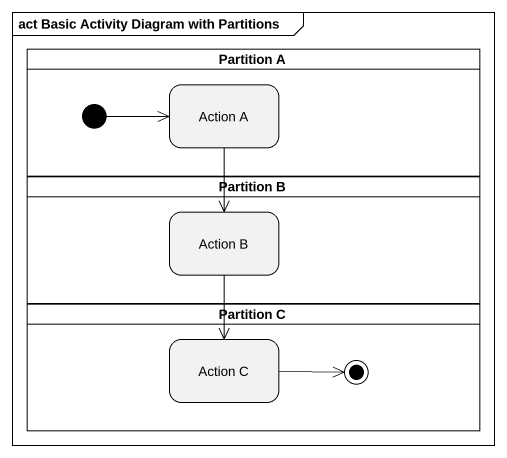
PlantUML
@startuml
mainframe act Basic Activity Diagram with Partitions
hide empty description
state "Partition A" as Partition_A <<partition>> {
  state "Action A" as Action_A
  [*] -right-> Action_A
}
state "Partition B" as Partition_B <<partition>> {
  state "Action B" as Action_B
}
state "Partition C" as Partition_C <<partition>> {
  state "Action C" as Action_C
  Action_C -right-> [*]
}
Action_A --> Action_B
Action_B --> Action_C
@enduml
